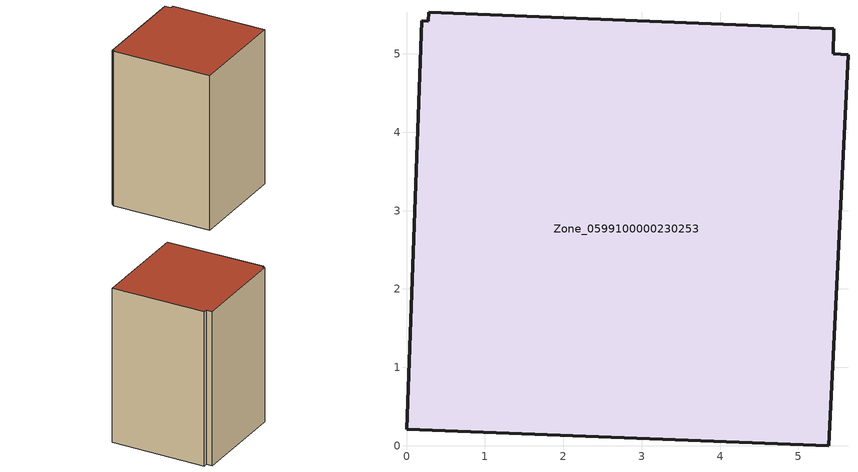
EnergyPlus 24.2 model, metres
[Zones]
Zone_0599100000230253
 floor ground (C_G): 0.2,5.42 0.28,5.42 0.28,5.53 5.45,5.32 5.45,5 5.63,4.99 5.39,0 0,0.21 z0.74
 wall outside (C_F): 5.39,0 5.63,4.99 5.45,5 5.45,5.32 0.28,5.53 0.28,5.42 0.2,5.42 0,0.21 5.39,0 z0.74:8.96
 roof outside (C_R): 0.28,5.42 0.2,5.42 0,0.21 5.39,0 5.63,4.99 5.45,5 5.45,5.32 0.28,5.53 z8.96
[BUILDING]
Pand.0599100000230253: North Axis=0; Terrain=City; Loads Convergence Tolerance Value=0.04; Temperature Convergence Tolerance Value=0.4; Solar Distribution=FullExterior; Maximum Number of Warmup Days=25; Minimum Number of Warmup Days=1
[Site:Location]
Rotterdam.The.Hague.AP_ZH_NLD Design_Conditions: Latitude=51.96; Longitude=4.45; Time Zone=1; Elevation=-4.5
[SITE:GROUNDTEMPERATURE:BUILDINGSURFACE]
18, 18, 18, 18, 18, 18, 18, 18, 18, 18, 18, 18
[MATERIAL] Thermal Absorptance=0.9; Solar Absorptance=0.7; Visible Absorptance=0.7
Name | Roughness | Thickness | Conductivity | Density | Specific Heat
G.TI.1946 | MediumSmooth | 0.15 | 1 | 540 | 1210
F.TI.1946 | Rough | 0.3 | 0.857143 | 1920 | 840
R.TI.1946 | MediumRough | 0.2 | 0.1 | 1500 | 1000
[CONSTRUCTION]
C_G: G.TI.1946
C_F: F.TI.1946
C_R: R.TI.1946
[ZONE]
Zone_0599100000230253: Type=1; Multiplier=1; Ceiling Height=Autocalculate; Volume=Autocalculate; Floor Area=autocalculate; Part of Total Floor Area=Yes
[ZONEINFILTRATION:DESIGNFLOWRATE]
Infil_Zone_0599100000230253: Zone or ZoneList or Space or SpaceList=Zone_0599100000230253; Schedule=AlwaysOn; Design Flow Rate Calculation Method=Flow/Area; Flow Rate per Floor Area=0.003; Constant Term Coefficient=1; Temperature Term Coefficient=0; Velocity Term Coefficient=0; Velocity Squared Term Coefficient=0
[HVACTEMPLATE:ZONE:IDEALLOADSAIRSYSTEM]
Zone_0599100000230253: Maximum Heating Supply Air Temperature=50; Minimum Cooling Supply Air Temperature=13; Maximum Heating Supply Air Humidity Ratio=0.0156; Minimum Cooling Supply Air Humidity Ratio=0.0077; Heating Limit=NoLimit; Cooling Limit=NoLimit; Dehumidification Control Type=ConstantSensibleHeatRatio; Cooling Sensible Heat Ratio=0.7; Dehumidification Setpoint=60; Humidification Control Type=None; Humidification Setpoint=30; Outdoor Air Method=None; Outdoor Air Flow Rate per Person=0.00944; Outdoor Air Flow Rate per Zone Floor Area=0; Outdoor Air Flow Rate per Zone=0; Demand Controlled Ventilation Type=None; Outdoor Air Economizer Type=NoEconomizer; Heat Recovery Type=None; Sensible Heat Recovery Effectiveness=0.7; Latent Heat Recovery Effectiveness=0.65
[ZONECONTROL:THERMOSTAT]
ThermostatControl_Zone_0599100000230253: Zone or ZoneList=Zone_0599100000230253; Control Type Schedule=DualSetpointControlType; Control 1=Thermostat_Zone_0599100000230253; Temperature Difference Between Cutout And Setpoint=0
[THERMOSTATSETPOINT:DUALSETPOINT]
Thermostat_Zone_0599100000230253: Heating Setpoint Temperature Schedule=HeatingSetpoint_Zone_0599100000230253; Cooling Setpoint Temperature Schedule=CoolingSetpoint_Zone_0599100000230253
[SCHEDULE:COMPACT]
HeatingSetpoint_Zone_0599100000230253: Through: 12/31, For: AllDays, Until: 24:00, 21
CoolingSetpoint_Zone_0599100000230253: Through: 12/31, For: AllDays, Until: 24:00, 24
DualSetpointControlType: Through: 12/31, For: AllDays, Until: 24:00, 4
AlwaysOn: Through: 12/31, For: AllDays, Until: 24:00, 1
